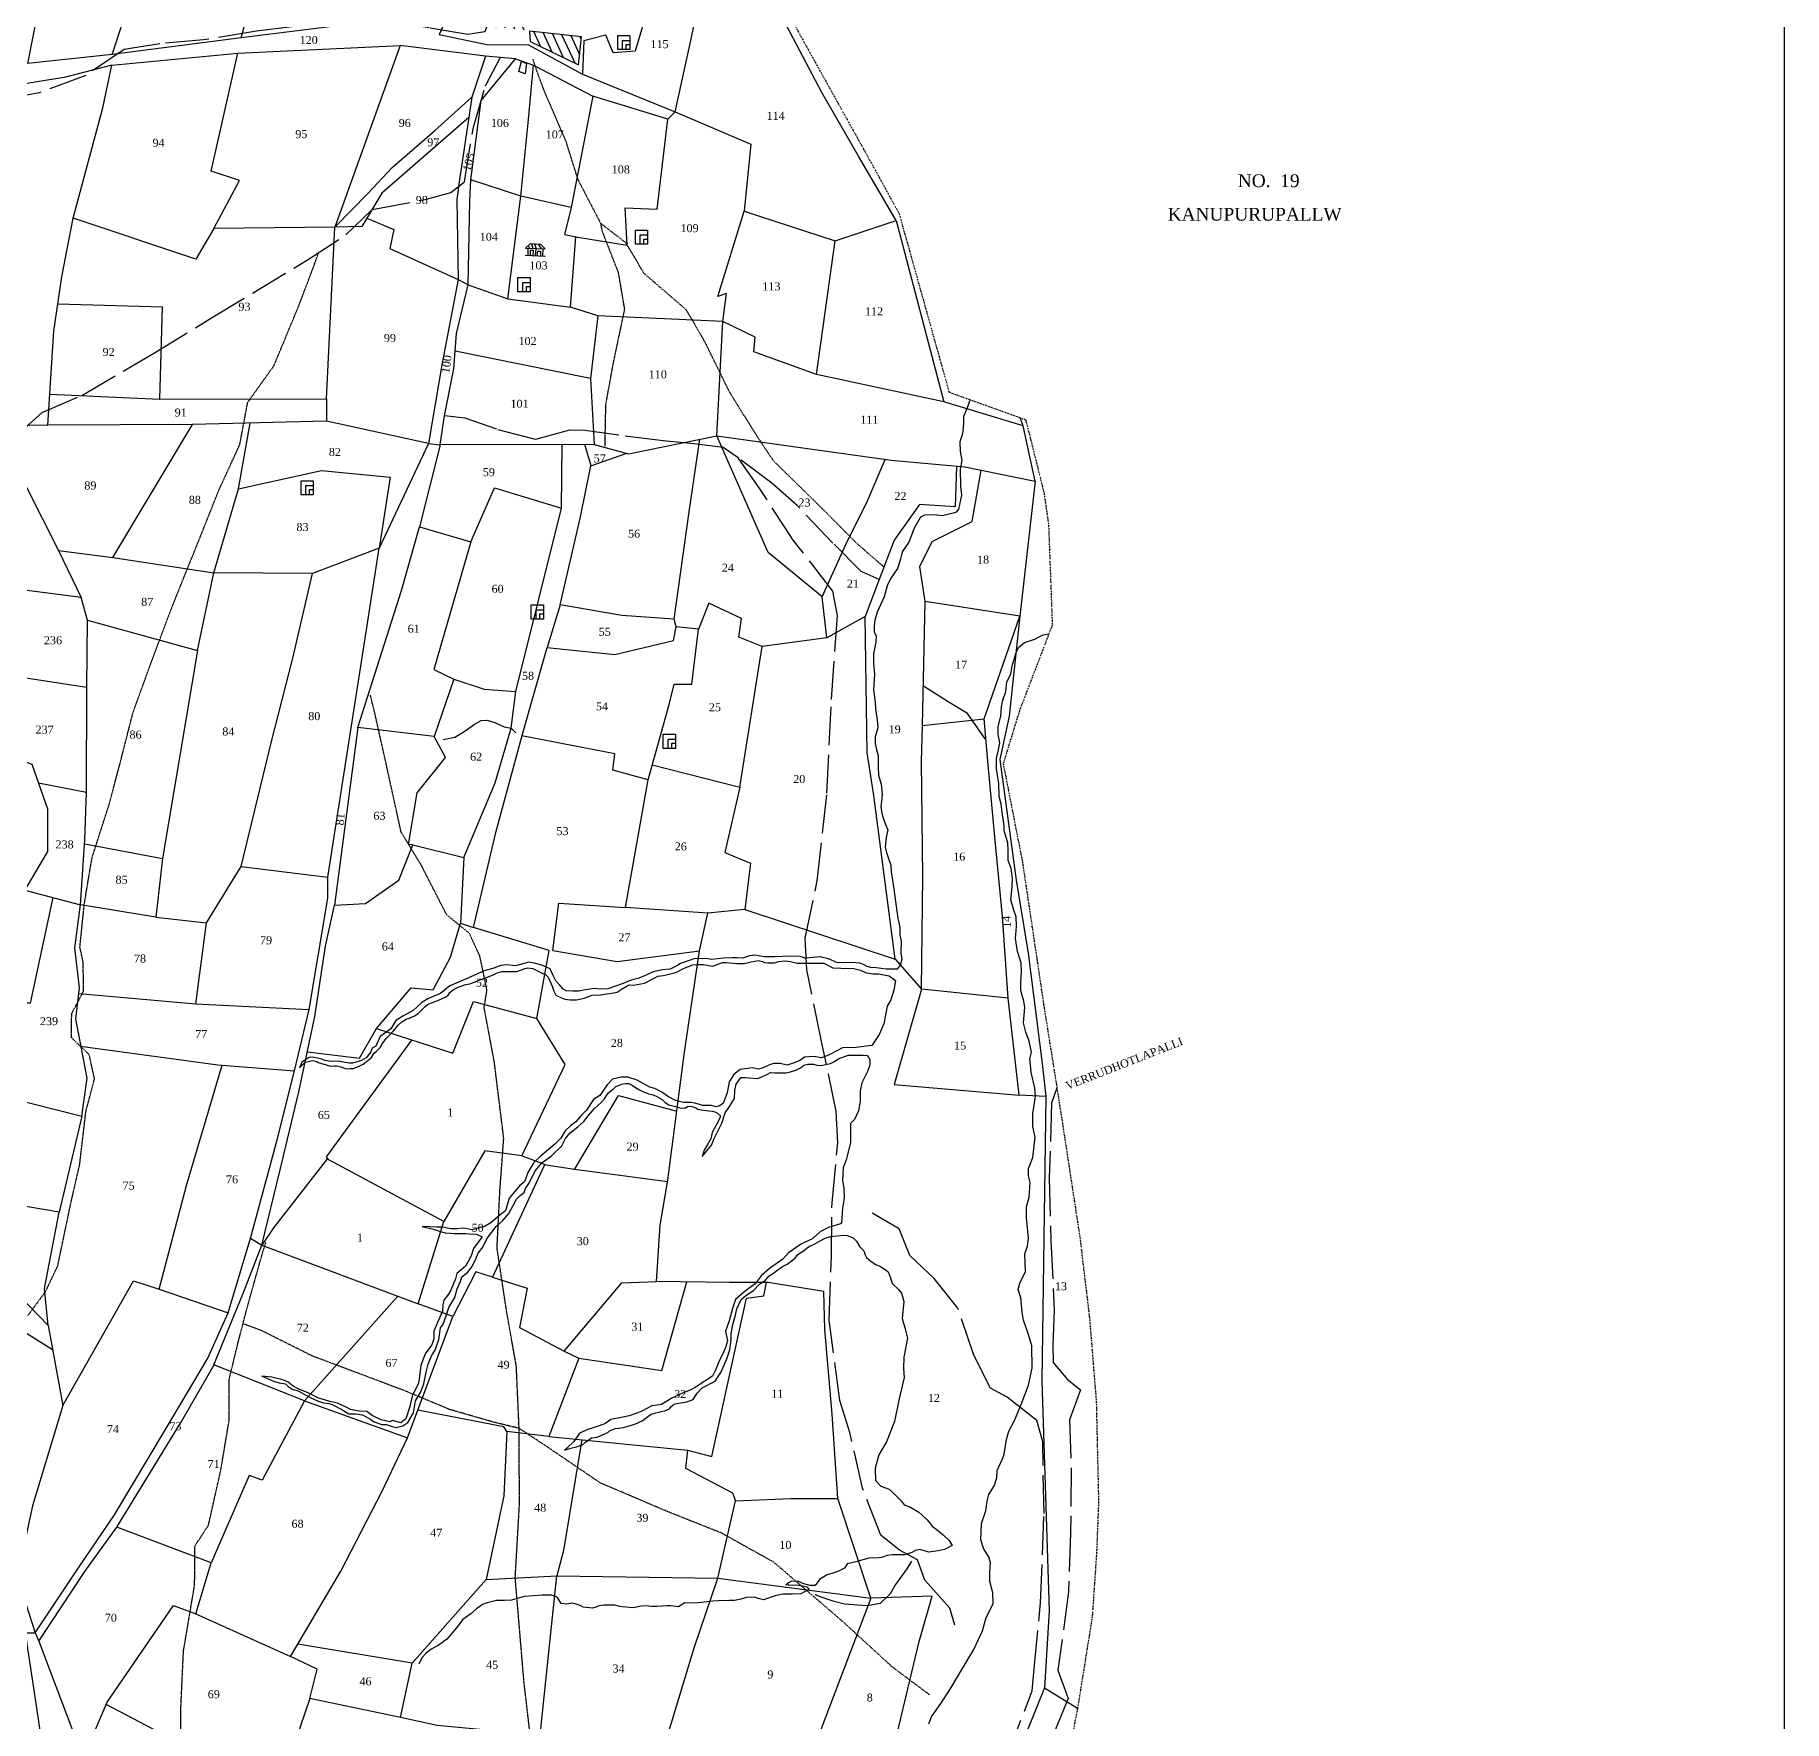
# Model space of a CAD drawing. Header units: millimetres. Extents: x 13 to 1625, y -988 to 841.
# Drawn here: x 1078 to 1625, y -87 to 440 of the extents above; entities that cross this region are included whole.
import ezdxf

# ---------------------------------------------------------------- set-up
doc = ezdxf.new("R2010")
doc.units = ezdxf.units.MM
doc.header["$MEASUREMENT"] = 0
for name, pattern in [('ACAD_ISO02W100', [15, 12, -3]), ('ACAD_ISO07W100', [3, 0, -3]), ('BORDER', [1.75, 0.5, -0.25, 0.5, -0.25, 0, -0.25])]:
    doc.linetypes.add(name, pattern=pattern)
for name, color, linetype in [('CARTTRACK', 30, 'ACAD_ISO02W100'), ('NALA', 4, 'Continuous'), ('SQUAREWELL', 5, 'Continuous'), ('SURVEY_BND', 7, 'Continuous'), ('SURVEY_NO', 7, 'Continuous'), ('TEXT', 7, 'Continuous'), ('VILLAGE_AREA', 1, 'Continuous')]:
    doc.layers.add(name, color=color, linetype=linetype)
doc.layers.add('FOOTPATH', color=150, linetype='ACAD_ISO07W100', lineweight=30)
doc.layers.add('VILL_BOUNDARY', color=6, linetype='BORDER', lineweight=30)
doc.styles.get("Standard").update_dxf_attribs({"font": 'TIMES.TTF'})

# ---------------------------------------------------------------- blocks, each defined once
blk = doc.blocks.new('2')
at = {"layer": 'VILLAGE_AREA'}
for points in [[(1231.64, 373.36), (1237.77, 373.15), (1236.47, 374.47), (1233.17, 374.74), (1231.64, 373.36)], [(1232.42, 373.34), (1232.42, 371.16)], [(1232.56, 374.2), (1232.93, 373.32)], [(1234.1, 371.07), (1234.2, 372.59), (1233.15, 372.63), (1233.15, 371.12)], [(1233.6, 374.71), (1233.97, 373.28)], [(1234.5, 374.63), (1235, 373.25)], [(1234.88, 373.25), (1234.74, 371.03)], [(1235.37, 370.99), (1235.52, 372.47), (1236.35, 372.47), (1236.36, 370.94)], [(1235.71, 374.54), (1236.6, 373.19)], [(1237.06, 373.17), (1237.02, 370.9)], [(1231.59, 371.21), (1237.9, 370.85)]]:
    blk.add_lwpolyline(points, dxfattribs=at)

msp = doc.modelspace()

# ---------------------------------------------------------------- hatches: boundary and pattern name
at = {"layer": 'VILLAGE_AREA'}
h = msp.add_hatch(dxfattribs=at)
h.set_pattern_fill('ANSI31', color=256, scale=20, angle=70, style=0)
h.paths.add_polyline_path([(1251.48, 504.76), (1247.19, 506.26), (1230.54, 513.18), (1226.31, 506.12), (1229.84, 498.1), (1225.07, 489.89), (1244.52, 489.19)])
h.paths.add_polyline_path([(1245.74, 486.66), (1224, 487.09), (1223.68, 482.81), (1228.98, 482.38), (1229.79, 478.48), (1243.55, 479.12)])
h.paths.add_polyline_path([(1256.57, 483.29), (1249.4, 483.34), (1249.24, 479.38), (1251.96, 478.65), (1253.2, 478.65), (1253.2, 478.32), (1255.98, 477.57)])
h.paths.add_polyline_path([(1250.9, 468.79), (1245.69, 473.47), (1226.34, 471.74), (1223.99, 459.2), (1222.55, 442.46), (1231.27, 441.49), (1239.02, 455.31), (1248.46, 456.19)])
h.paths.add_polyline_path([(1256.96, 468.86), (1255.01, 470.82), (1256.03, 473.23), (1255.13, 474.25), (1251.85, 472.83), (1253.42, 467.7), (1251.18, 457.41), (1252.51, 456.63), (1253.84, 444.08), (1257.1, 444.38), (1257.22, 447.21), (1254.54, 448.91), (1254.54, 454.93), (1256.2, 461.08)])
h.paths.add_polyline_path([(1251.23, 449.05), (1246.68, 453.55), (1242.14, 453.21), (1238.02, 447.14), (1237.88, 443.79), (1250.13, 443.12)])
h.paths.add_polyline_path([(1219.58, 457.99), (1213.68, 459.6), (1208.38, 444.65), (1217.81, 444.12)])
h.paths.add_polyline_path([(1249.13, 439.37), (1232.9, 441.19), (1233.09, 437.94), (1248.22, 430.62)])
h.paths.add_polyline_path([(1210.19, 501.93), (1245.31, 501.93), (1245.31, 505.77), (1210.19, 505.77)], flags=9)
h.paths.add_polyline_path([(1234.75, 497.22), (1241.55, 497.22), (1241.55, 501.03), (1234.75, 501.03)], flags=24)
h.paths.add_polyline_path([(1231.76, 460.77), (1238.56, 460.77), (1238.56, 464.58), (1231.76, 464.58)], flags=24)
h.paths.add_polyline_path([(1253.36, 473.29), (1290.52, 473.29), (1290.52, 477.12), (1253.36, 477.12)], flags=9)

# ---------------------------------------------------------------- linework, layer by layer
at = {"lineweight": 30}
msp.add_lwpolyline([(12.74, 841.04), (1624.87, 841.04), (1624.87, -987.63), (12.74, -987.63)], close=True, dxfattribs=at)
at = {"layer": 'CARTTRACK'}
for points in [[(1245.8, 474.74), (1228.27, 473.83), (1225.01, 472.45), (1222.18, 463.27), (1220.67, 445.62), (1218.97, 440.98), (1213.68, 440.12), (1201.55, 442.2), (1191.21, 443.91), (1182.87, 445.3), (1173.63, 444.44), (1147.59, 441.12), (1131.12, 438.44), (1117.39, 437.21), (1106.28, 435.45), (1094.29, 427.32), (1079.76, 421.93), (1067.58, 419.58), (1053.39, 421.01), (1047.51, 421.17), (1027.78, 417.43), (1022.51, 415.14)], [(1072.28, 314.42), (1080.7, 322.05), (1093.08, 327.37), (1115.74, 340.66), (1133.55, 351.58), (1163.29, 369.5), (1175.59, 377.55), (1183.74, 385.44), (1200.77, 388.67), (1208.33, 390.76), (1212.57, 394.08), (1215.42, 411.2), (1219.18, 424.06), (1223.74, 432.79)], [(1365.79, -56.87), (1364.2, -51.56), (1356.43, -42.81), (1354.12, -36.46), (1348.56, -33.46), (1342.68, -28.78), (1337, -14.09), (1333.02, 3.31), (1329.83, 13.33), (1326.54, 38.4), (1327.25, 58.56), (1327.45, 75.07), (1329.24, 93.84), (1328.74, 103.59), (1324.16, 125.53), (1319.62, 147.84), (1319, 157.77), (1322.85, 175.67), (1325.84, 203.05), (1327.26, 232.39), (1329.15, 258.6), (1327.74, 266.22), (1315.3, 282.14), (1304.92, 298.16), (1298.16, 307.81), (1293.41, 311.06), (1284.29, 312.24), (1274.7, 313.11), (1260.87, 314.91), (1250.26, 316.41), (1245.39, 316.48), (1234.75, 313.55), (1222.69, 316.76), (1212.85, 320.27), (1206.4, 321.01)], [(1342.18, 269.79), (1336.55, 272.35), (1327.66, 281.23), (1316.57, 292.93), (1308.66, 299.94), (1298.16, 307.81)], [(1375.25, 220.03), (1369.75, 227.98), (1363.74, 231.62), (1355.97, 236.53)], [(1397.69, 111.05), (1396.02, 106.26), (1395.3, 82.93), (1395.78, 63.33), (1396.89, 41.58), (1396.42, 30.73), (1396.49, 25.21), (1400.98, 19.84), (1405.02, 16.7), (1401.61, 7.28), (1402.15, -7.75), (1401.97, -28.1), (1401.33, -46.47), (1398.01, -70.94), (1401.25, -79.81), (1393.23, -99.19)], [(1382.13, -97.76), (1390.02, -77.43), (1390.6, -70.52), (1392.61, -49.93), (1393.69, -22.04), (1393.25, 0.37), (1391.43, 7.04), (1382.21, 14.38), (1376.91, 17.22), (1371.74, 27.48), (1366.75, 42.14), (1359.37, 51.4), (1351.79, 58.61), (1348.45, 66.99), (1339.94, 71.9)]]:
    msp.add_lwpolyline(points, dxfattribs=at)
at = {"layer": 'FOOTPATH', "ltscale": 0.0005}
for points in [[(1343.57, 273.8), (1335.12, 281.16), (1325.57, 290.81), (1309.14, 306.92), (1302.98, 316.21), (1295.25, 328.76), (1287.74, 344.06), (1281.94, 354.07), (1268.78, 365.41), (1262.98, 375.07), (1255.22, 381.05), (1248.09, 394.78), (1244.35, 406.72), (1237.48, 422.65), (1235.1, 429.09), (1234.04, 432.36)], [(1256.52, 311.49), (1256.78, 324.52), (1259.13, 337.44), (1262.68, 354.29), (1260.74, 365.64), (1255.69, 378.62), (1255.22, 381.05)], [(1076.16, 39.79), (1081.73, 47.38), (1085.52, 55.34), (1089.71, 75.31), (1092.39, 87.05), (1094.34, 103.64), (1097.02, 113.82), (1095.35, 121.4), (1089.87, 126.63), (1089.89, 134.2), (1093.57, 141.14), (1093.51, 150.11), (1092.45, 154.92), (1093.85, 168.56), (1096.24, 182.86), (1101.54, 199.37), (1104.94, 212.12), (1109.02, 228.15), (1114.54, 243.39), (1120.95, 260.48), (1125.31, 271.38), (1129.21, 281.01), (1135.79, 297.53), (1142.42, 312.03), (1144.88, 325.15), (1153.08, 336.62), (1160.83, 355.31), (1165.69, 368.15), (1167.02, 371.94)], [(1233.84, -97.21), (1231.22, -74.72), (1228.47, -42.12), (1229.79, -19.12), (1229.68, 4.62), (1228.81, 24.09), (1225.85, 40.69), (1222.79, 60.96), (1223.67, 78.75), (1224.88, 95.23), (1221.93, 119.14), (1218.76, 136.01), (1219.63, 141.58), (1217.44, 152.06), (1214.16, 159.26), (1207.06, 165.05), (1199.25, 180.28), (1192.8, 190.98), (1188.1, 212.44), (1184.49, 228.53), (1183.18, 233.77)], [(1125.76, -152.67), (1125.19, -129.23), (1124.08, -102.67), (1123.95, -84), (1124.82, -64.96), (1128.3, -44.35), (1128.42, -32.11), (1132.64, -25.61), (1136.48, -8.42), (1139.08, 7.04), (1139.08, 19.86), (1141.93, 31.61), (1144.9, 42.99), (1149.62, 59.78), (1150.61, 62.75)], [(1357.87, -78.62), (1346.23, -69.92), (1330.92, -55.86), (1309.24, -37.21), (1292.97, -28.12), (1276, -21.37), (1255.1, -12.48), (1238.68, -1.32), (1229.68, 4.62), (1221.71, 6.54), (1207.92, 10.53), (1194.4, 16.18), (1164.95, 27.28), (1149.23, 35.14), (1143.42, 37.3)]]:
    msp.add_lwpolyline(points, dxfattribs=at)
at = {"layer": 'NALA'}
for points in [[(1370.55, 326.03), (1369.63, 323.45), (1368.5, 320.79), (1368.5, 318.54), (1368.22, 315.31), (1367.4, 312.86), (1367.49, 309.78), (1368.02, 307.03), (1367.49, 304.31), (1367.6, 299.01), (1367.91, 296.17), (1366.98, 291.86), (1366.25, 290.85), (1365.32, 290.51), (1361.97, 289.72), (1359.36, 290), (1356.32, 289.89), (1355.06, 289.27), (1353.06, 285.88), (1351.43, 281.47), (1349.32, 278.53), (1348.84, 276.17), (1347.91, 273.28), (1345.8, 270.2), (1344.65, 267.81), (1343.72, 264.44), (1341.58, 259.61), (1340.79, 257.14), (1340.65, 255.23), (1340.65, 253.41), (1341.19, 252.28), (1341.1, 250.26), (1340.43, 246.56), (1340.37, 243.61), (1340.68, 240.13), (1340.4, 235.41), (1340.82, 232.32), (1340.88, 231.15), (1341.1, 228.48), (1341.58, 226.06), (1341.78, 223.46), (1340.93, 220.67), (1340.93, 218.6), (1341.38, 216.6), (1341.89, 214.89), (1341.89, 212.23), (1341.89, 211.16), (1341.92, 208.69), (1342.79, 205.88), (1343.1, 202.76), (1342.9, 200.52), (1342.73, 198.95), (1342.96, 196.76), (1343.55, 195.07), (1344.17, 193.33), (1344.87, 191.59), (1344.39, 189.2), (1344.02, 186.18), (1344.5, 184.52), (1345.21, 182.3), (1345.77, 180.56), (1345.91, 178.4), (1346.22, 176.63), (1346.78, 173.04), (1348.02, 163.92), (1348.67, 161.22), (1348.67, 158.78), (1349.09, 156.84), (1348.98, 153.14), (1349.21, 151.16), (1348.7, 149.35), (1347.81, 148.12), (1344.4, 148.07), (1341.22, 148.46), (1339.55, 148.56), (1338.41, 148.88), (1337.28, 149.58), (1336.16, 149.97), (1333.54, 150.14), (1329.39, 150.07), (1328.64, 150.3), (1326.88, 151.07), (1325.96, 151.37), (1325.03, 151.67), (1323.83, 151.97), (1322.68, 151.85), (1319, 151.52), (1317.47, 152), (1314.34, 152.15), (1309.6, 151.9), (1306.27, 151.92), (1303.37, 152.42), (1301.69, 152.22), (1299.59, 151.52), (1297.81, 151.65), (1296.24, 151.65), (1293.58, 151.57), (1289.85, 151.14), (1288.64, 151.34), (1284.61, 151.39), (1282.79, 150.79), (1280.11, 149.89), (1278.91, 149.11), (1276.86, 148.11), (1274.5, 147.86), (1271.56, 147.21), (1269.58, 146.28), (1268.61, 145.88), (1266.78, 145.18), (1265.55, 144.81), (1264.08, 144.41), (1262.17, 143.56), (1257.35, 141.9), (1255.02, 141.87), (1253.22, 142.02), (1250.32, 141.6), (1248.32, 141.17), (1246.51, 141.25), (1244.41, 141.27), (1243.41, 141.85), (1242.31, 143.17), (1241.18, 144.39), (1240.23, 146.29), (1239.43, 148.24), (1236.8, 149.37), (1234.38, 149.97), (1232.73, 150.27), (1231.18, 149.89), (1228.5, 149.14), (1225.89, 149.44), (1223.94, 149.24), (1221.79, 148.42), (1218.74, 147.57), (1214.63, 145.74), (1211.3, 144.21), (1208.05, 142.89), (1205.14, 140.5), (1203.73, 139.97), (1201.18, 138.82), (1199.28, 137.65), (1196.56, 135.15), (1193.31, 133.4), (1191.18, 132), (1189.58, 129.4), (1186.3, 127.02), (1184.87, 124.04), (1183.72, 123.44), (1183.32, 122.22), (1181.94, 120.37), (1180.41, 119.57), (1177.62, 118.68), (1176.67, 118.68), (1173.64, 119.28), (1172.54, 119.33), (1170.99, 119.26), (1169.06, 119.51), (1167.89, 120.01), (1166.69, 120.31), (1165.11, 120.63), (1164.06, 120.46), (1161.8, 119.01), (1161.08, 117.23), (1161.73, 117.88), (1162.86, 119.03), (1165.22, 119.58), (1166.44, 119.21), (1166.87, 118.96), (1169.42, 118.21), (1170.8, 117.81), (1171.98, 117.86), (1172.78, 117.86), (1174.03, 117.58), (1174.85, 117.26), (1175.76, 116.98), (1176.83, 117.01), (1177.86, 117.08), (1179.46, 117.71), (1180.91, 118.36), (1182.47, 119.67), (1183.55, 120.52), (1184.25, 121.77), (1185.12, 122.5), (1186.23, 123.57), (1186.8, 124.52), (1187.48, 125.55), (1188.28, 126.52), (1190.54, 128.94), (1191.94, 130.56), (1192.99, 131.59), (1194.39, 132.46), (1195.42, 132.74), (1196.95, 133.46), (1198.1, 134.24), (1200.21, 136.27), (1201.01, 137.07), (1202.59, 137.62), (1205.06, 138.65), (1207.39, 139.75), (1208.07, 140.77), (1209.22, 141.7), (1210.6, 142.45), (1213, 143.25), (1214.28, 143.55), (1221.37, 146.24), (1222.84, 146.99), (1224.32, 147.36), (1225.4, 147.36), (1226.77, 147.36), (1228.95, 147.36), (1231.53, 148.29), (1232.43, 148.54), (1234.01, 148.31), (1236.83, 146.8), (1238, 146.33), (1238.75, 145.6), (1240.03, 142.73), (1240.51, 141.2), (1241.18, 139.93), (1242.91, 139.13), (1243.93, 138.73), (1245.61, 138.48), (1247.66, 138.48), (1250.02, 139.03), (1252.53, 139.98), (1255.21, 140.08), (1257.13, 140.35), (1258.66, 140.55), (1260.29, 140.93), (1261.91, 141.98), (1263.14, 142.65), (1264.09, 143.15), (1265.42, 143.1), (1268.89, 143.71), (1271.84, 145.26), (1273.02, 145.94), (1274.69, 146.11), (1276.09, 146.39), (1278.62, 147.09), (1281.21, 148.35), (1282.58, 148.92), (1283.93, 149.44), (1285.22, 149.56), (1287.28, 149.53), (1290.15, 149.04), (1291.51, 149.59), (1293.19, 150.13), (1294.34, 150.15), (1295.45, 150.1), (1297.74, 149.83), (1300.08, 149.85), (1302.2, 150.42), (1304.48, 150.77), (1305.71, 150.47), (1306.3, 150.17), (1307.25, 150.1), (1308.63, 150.1), (1309.49, 150.03), (1310.67, 150.53), (1312.75, 150.64), (1314.47, 150.5), (1316.54, 149.93), (1320.01, 149.93), (1322.8, 149.93), (1324.84, 149.93), (1327.67, 148.53), (1330.21, 148.35), (1334.27, 148.28), (1336.34, 147.75), (1338.06, 146.99), (1340.31, 146.67), (1342, 146.6), (1345.29, 146.03), (1347.25, 144.53), (1346.79, 141.54), (1345.82, 138.47), (1344.64, 136.5), (1343.6, 131.01), (1342.14, 127.66), (1339.88, 124.19), (1335.02, 123.58), (1330.73, 123.5), (1329.16, 122.67), (1326.3, 121.24), (1324.19, 120.35), (1321.79, 120.85), (1318.89, 120.6), (1317.35, 119.6), (1315.6, 118.81), (1313.45, 118.1), (1311.27, 118.6), (1309.3, 118.6), (1307.94, 118.21), (1305.94, 117.21), (1304.44, 116.88), (1302.49, 117.24), (1298.7, 116.73), (1296.8, 115.16), (1295.3, 112.84), (1294.73, 109.44), (1293.44, 106.09), (1292.12, 105.26), (1291.29, 105.12), (1289.79, 105.48), (1287.11, 105.48), (1284.58, 106.19), (1283.43, 106.44), (1281, 106.44), (1278.53, 107.09), (1276.31, 108.16), (1274.31, 109.66), (1272.09, 110.77), (1270.55, 111.2), (1269.34, 111.84), (1266.58, 113.38), (1263.68, 114.38), (1261.61, 114.34), (1258.82, 113.7), (1257.17, 111.95), (1255.81, 109.98), (1254.85, 108.62), (1252.95, 107.37), (1250.76, 104.05), (1249.11, 102.33), (1247.4, 100.37), (1245.75, 99.15), (1244.07, 97.58), (1242.67, 95.26), (1240.85, 93.4), (1236.29, 89.52), (1234.25, 87.7), (1232.36, 84.59), (1231.32, 81.59), (1229.89, 80.51), (1226.58, 76.55), (1225.44, 72.62), (1224.58, 71.91), (1223.11, 70.76), (1220.82, 68.87), (1219.07, 67.8), (1214.88, 66.6), (1213.06, 67.1), (1211.95, 67.21), (1210.41, 66.99), (1208.41, 66.99), (1207.19, 67.17), (1205.97, 67.49), (1203.93, 67.49), (1199.35, 67.71), (1202.79, 66.85), (1204.76, 66.21), (1206.62, 65.67), (1208.26, 65.56), (1209.44, 65.49), (1211.56, 65.49), (1213.09, 65.49), (1214.13, 65.42), (1216.39, 65.24), (1218.1, 64.46), (1217.21, 63.24), (1215.46, 60.81), (1214.67, 58.56), (1213.81, 56.79), (1212.91, 55.25), (1210.23, 52.96), (1209.76, 51.32), (1208.3, 47.82), (1207.62, 46.57), (1206.11, 44.71), (1205.86, 43.21), (1205.71, 41.18), (1204.21, 37.68), (1203, 34.96), (1203, 32.57), (1202.42, 30.75), (1201.78, 29.85), (1200.38, 27.93), (1199.02, 24.29), (1198.52, 20.86), (1198.27, 18.71), (1196.25, 14.72), (1195.57, 11.47), (1194.28, 7.54), (1192.71, 6.32), (1190.13, 7.04), (1189.31, 6.68), (1186.59, 7.32), (1183.8, 8.65), (1182.12, 9.93), (1179.72, 9.97), (1177.04, 10.54), (1175.67, 11.23), (1172.95, 12.48), (1170.59, 13.05), (1166.76, 14.12), (1164.01, 15.66), (1160.64, 16.98), (1159.1, 17.84), (1157.53, 19.05), (1155.85, 19.77), (1152.45, 20.59), (1149.3, 20.91), (1151.09, 20.23), (1152.95, 19.41), (1154.7, 18.8), (1156.67, 18.52), (1157.53, 17.73), (1158.78, 16.91), (1160.68, 16.33), (1162.36, 15.4), (1164.62, 14.12), (1166.73, 13.26), (1168.52, 12.55), (1170.27, 12.4), (1171.27, 12.08), (1174.31, 10.51), (1175.39, 9.79), (1176.49, 9.19), (1178.71, 9.19), (1180.74, 8.83), (1181.89, 8.26), (1183.35, 7.43), (1184.18, 6.75), (1186.64, 5.86), (1188.18, 5.83), (1189.15, 5.47), (1189.97, 5.18), (1191.22, 4.93), (1193.3, 5.36), (1194.91, 6.47), (1196.73, 9.47), (1197.34, 13.2), (1198.88, 15.85), (1199.96, 18.56), (1200.64, 22.21), (1201.24, 24.68), (1202.32, 27.26), (1203.5, 29.05), (1204.57, 32.37), (1205.07, 36), (1206, 37.14), (1206.9, 39.79), (1207.69, 42.37), (1208.3, 43.45), (1209.58, 45.46), (1210.3, 48.17), (1211.34, 50.46), (1211.81, 51.94), (1213.56, 53.3), (1215.06, 55.19), (1216.13, 57.59), (1216.89, 59.34), (1218.32, 61.2), (1219, 62.56), (1219.78, 64.13), (1222.48, 67.7), (1224.59, 69.59), (1226.48, 71.74), (1227.77, 74.24), (1228.88, 76.24), (1230.02, 77.42), (1231.21, 78.28), (1231.71, 79.56), (1232.93, 81.48), (1234.72, 85.09), (1236.9, 87.63), (1239.76, 89.81), (1242.99, 92.87), (1244.13, 95.19), (1245.6, 96.94), (1248.03, 98.87), (1249.93, 100.51), (1251.25, 102.3), (1253.28, 104.6), (1254.28, 105.53), (1255.46, 106.53), (1256.32, 107.57), (1257, 108.57), (1257.61, 109.43), (1258.43, 110.14), (1259.15, 110.71), (1259.86, 111.46), (1261.01, 111.89), (1261.69, 112.14), (1262.79, 112.36), (1263.94, 112.32), (1264.98, 111.86), (1266.01, 111.14), (1267.3, 110.43), (1268.38, 109.89), (1270.06, 109.18), (1271.6, 108.82), (1272.71, 108.28), (1274.39, 107.39), (1275.35, 106.46), (1276.43, 105.71), (1278.58, 105.2), (1279.91, 104.77), (1281.41, 104.66), (1282.48, 105.23), (1283.7, 105.2), (1284.92, 104.77), (1285.56, 104.37), (1287.24, 104.02), (1288.06, 103.94), (1289, 103.8), (1290.07, 103.77), (1290.82, 103.52), (1291.61, 103.05), (1292.61, 102.23), (1292.32, 101.34), (1291.21, 99.3), (1289.96, 97.08), (1289.6, 95.08), (1288.71, 93.58), (1287.46, 91.58), (1286.88, 89.54), (1289.75, 93.12), (1290.57, 95.15), (1291.61, 97.3), (1293, 99.94), (1294.04, 103.25), (1295.37, 105.18), (1296.98, 107.72), (1297.05, 110.15), (1297.44, 112.12), (1298.97, 114.24), (1300.26, 114.24), (1301.51, 114.13), (1304.16, 113.95), (1305.3, 114.34), (1307.05, 115.17), (1308.27, 115.81), (1309.67, 115.74), (1311.78, 115.74), (1312.96, 115.74), (1314.5, 116.02), (1316.14, 116.49), (1317.61, 117.31), (1318.68, 118.06), (1319.9, 118.45), (1320.72, 118.45), (1321.65, 118.42), (1322.72, 118.06), (1323.98, 118.03), (1327, 118.63), (1328.22, 119.24), (1329.54, 120.17), (1332.58, 121.21), (1333.55, 121.21), (1334.66, 121.21), (1336.02, 121.21), (1337.2, 121.21), (1338.38, 121.14), (1338.84, 120.64), (1339.27, 119.81), (1339.27, 118.17), (1338.56, 116.13), (1336.73, 112.55), (1336.28, 110.07), (1336.28, 106.69), (1335.68, 103.8), (1334.43, 101.13), (1333.19, 99.82), (1333.19, 98.07), (1333.19, 93.78), (1331.85, 88.47), (1330.96, 85.99), (1330.7, 82.11), (1331.18, 79.57), (1331.27, 76.51), (1330.67, 73.46), (1330.41, 68.73), (1330.06, 68.51), (1326.36, 67.4), (1323.82, 66.12), (1321.46, 63.9), (1317.57, 62.07), (1313.84, 59.46), (1312.12, 57.52), (1307.94, 54.57), (1305.26, 52.28), (1303.39, 49.74), (1300.39, 47.58), (1297.3, 44.92), (1296.34, 42.09), (1295.29, 38.21), (1294.18, 34.93), (1294.75, 32.01), (1294.18, 29.84), (1293.19, 27.65), (1292.33, 25.87), (1291.05, 22.75), (1290.13, 20.94), (1287.67, 19.36), (1285.89, 18.21), (1284.68, 17.35), (1283.12, 16.59), (1280.76, 15.57), (1277.42, 14.08), (1274.12, 12.09), (1271.1, 11.62), (1268.01, 9.96), (1266.51, 9.33), (1264.06, 8.5), (1261.13, 7.86), (1258.33, 7.38), (1256.44, 6.06), (1253.73, 5.11), (1251.12, 4.22), (1248.57, 3.07), (1246.82, 0.5), (1244.75, -1.32), (1243.83, -2.24), (1245.86, -1.6), (1247.65, -1.13), (1249.46, -0.52), (1250.42, 0.31), (1251.18, 0.78), (1252.33, 1.64), (1254.11, 1.86), (1257.38, 3.37), (1257.89, 3.85), (1258.75, 4.17), (1259.7, 4.55), (1260.91, 4.71), (1262.34, 4.9), (1265.85, 5.92), (1268.3, 7.09), (1269.48, 8.05), (1270.95, 9.05), (1272.35, 9.43), (1274.07, 9.85), (1275.18, 10.13), (1276.62, 10.7), (1277.06, 11.34), (1277.79, 11.95), (1278.4, 12.26), (1280.06, 12.55), (1282.06, 12.9), (1284.07, 13.63), (1285.34, 15.6), (1286.84, 17.23), (1290.89, 19.41), (1292.71, 22.02), (1294.62, 26.38), (1295.54, 29.1), (1295.89, 32.25), (1295.93, 34.19), (1296.4, 37.08), (1297.27, 40.03), (1297.68, 41.97), (1299.08, 44.86), (1300.55, 46.17), (1302.87, 47.73), (1304.8, 49.69), (1306.64, 50.93), (1307.7, 52.14), (1309.13, 53.06), (1310.18, 53.95), (1311.93, 55.16), (1313.4, 55.95), (1315.88, 57.83), (1316.61, 58.78), (1318.68, 60.18), (1320.1, 61.35), (1322.04, 62.31), (1323.54, 63.1), (1325.29, 64.09), (1326.98, 64.56), (1328.95, 64.76), (1331.12, 64.95), (1332.2, 64.82), (1334.08, 64.15), (1335.07, 63.13), (1336.12, 61.38), (1337.4, 60.12), (1337.81, 58.78), (1338.25, 58.02), (1339.69, 56.75), (1341.15, 55.82), (1342.62, 55.19), (1344.02, 54.3), (1344.97, 53.47), (1345.74, 51.66), (1346.28, 49.91), (1348.17, 47.97), (1349.16, 46.86), (1349.92, 44.22), (1349.38, 38.94), (1350.34, 35.76), (1351.04, 32.84), (1349.83, 26.86), (1349.8, 23.33), (1349.99, 20.53), (1348.27, 13.38), (1346.93, 6.77), (1344.44, 0.41), (1342.05, -3.69), (1340.87, -7.85), (1341, -11.67), (1342.72, -13.47), (1345.27, -14.42), (1346.96, -15.98), (1349.09, -18.08), (1350.01, -19.23), (1351.77, -19.86), (1354.51, -21.57), (1355.5, -22.37), (1357.12, -23.99), (1358.78, -26.02), (1359.92, -26.79), (1362.12, -28.63), (1364.06, -30.45), (1365.02, -32.02), (1362.63, -33.26), (1360.62, -33.64), (1357.72, -34.03), (1354.92, -33.26), (1353.49, -33.52), (1352.4, -34.15), (1350.21, -34.95), (1347.51, -34.95), (1346.27, -34.86), (1344.68, -35.08), (1342.93, -35.75), (1342.07, -35.87), (1338.95, -35.91), (1337.04, -36.45), (1334.87, -37.05), (1332.19, -37.72), (1331.3, -39.06), (1329.42, -39.98), (1328.3, -40.4), (1325.72, -41.29), (1323.53, -42.66), (1322.15, -44.45), (1322.15, -44.45), (1320.58, -44.51), (1318.65, -43.99), (1316.92, -43.22), (1316.92, -43.22), (1314.81, -43.09), (1314.81, -43.09), (1313.82, -43.69), (1313.82, -43.69), (1312.96, -44.34), (1313.39, -44.01), (1314.03, -44.42), (1315.89, -44.25), (1317.8, -44.46), (1319.52, -44.86), (1320.35, -45.68), (1320.35, -45.68), (1318.87, -46.42), (1317.69, -47.09), (1315.08, -47.19), (1312.09, -47.19), (1309.7, -47.69), (1305.99, -49), (1304.4, -48.55), (1303.19, -48.17), (1300.7, -48.27), (1298.98, -48.71), (1297.01, -49.13), (1295.26, -49.22), (1291.85, -49.25), (1290.16, -49.41), (1287.52, -49.7), (1284.68, -49.99), (1281.5, -49.89), (1279.43, -51.1), (1277.05, -50.88), (1275.84, -50.85), (1274.34, -50.97), (1272.72, -51.04), (1271.09, -51.04), (1269.34, -50.88), (1267.81, -50.91), (1265.33, -51.51), (1261.95, -51.2), (1261.19, -51.01), (1259.56, -50.59), (1258.16, -50.59), (1256.28, -50.66), (1254.63, -50.85), (1253.67, -51.23), (1252.59, -51.61), (1249.69, -51.26), (1248.77, -50.69), (1247.46, -50.27), (1246.19, -50.02), (1244.6, -50.34), (1242.85, -50.15), (1241.64, -48.21), (1239.85, -47.54), (1236.86, -47.54), (1231.29, -47.92), (1227.27, -49.07), (1225.08, -49.13), (1222.66, -49.22), (1219.7, -49.86), (1218.2, -50.43), (1216.38, -51.74), (1214.57, -53.36), (1212.08, -55.14), (1210.1, -57.76), (1207.05, -61.29), (1204.4, -63.25), (1202.17, -64.33), (1200.58, -65.7), (1199.3, -67.07), (1198.39, -69.05)], [(1357.64, -87.68), (1358.5, -85.5), (1361.63, -81.06), (1364.08, -77.4), (1367.62, -71.48), (1371.77, -64.51), (1374.41, -58.67), (1375.56, -54.48), (1377.79, -50.19), (1377.66, -46.82), (1376.72, -43.2), (1376.72, -40.33), (1376.93, -37.42), (1376.43, -35.57), (1374.87, -33.1), (1373.92, -30.23), (1374.17, -25.08), (1375.49, -21.11), (1375.9, -18.15), (1376.39, -16.1), (1378.16, -13.26), (1378.9, -10.71), (1378.99, -8.58), (1380.67, -4.86), (1381.25, -3.42), (1381.58, -1.49), (1381.91, 1.18), (1382.69, 3.77), (1384.42, 7.12), (1386.56, 12.06), (1388.78, 18.15), (1390.02, 23.46), (1389.85, 30.39), (1388.78, 33.97), (1387.3, 38.45), (1386.89, 40.91), (1386.4, 45.42), (1385.58, 48.05), (1386.19, 50.26), (1387.92, 53.47), (1387.68, 59.17), (1388.46, 61.51), (1388.79, 64.01), (1388.21, 70.47), (1388.21, 73.78), (1389.07, 76.82), (1389.31, 81.46), (1388.78, 83.54), (1388.82, 85.8), (1390.14, 89.21), (1390.92, 95.56), (1390.14, 98.89), (1390.14, 103), (1391.01, 108.28), (1390.76, 111.03), (1389.61, 115.84), (1389.4, 118.23), (1389.2, 120.06), (1389.77, 122.2), (1389.03, 125.61), (1388, 128.44), (1387.22, 131.32), (1387.71, 136.07), (1387.34, 138.08), (1386.48, 141.45), (1386.4, 144.12), (1386.6, 147.11), (1386.55, 150.02), (1385.42, 153.57), (1384.75, 157.66), (1385.04, 161.44), (1385.01, 164.48), (1384.29, 166.54), (1383.28, 169.78), (1383.68, 173.76), (1383.83, 176.44), (1383.39, 179.5), (1382.47, 182.07), (1382.44, 185.13), (1382.33, 187.58), (1381.25, 191.33), (1381.25, 192.92), (1380.7, 196.33), (1380.31, 199.67), (1379.66, 202.04), (1379.56, 206.24), (1378.81, 210.62), (1378.81, 214.06), (1379.43, 216.64), (1379.82, 218.69), (1379.33, 221.48), (1379.33, 223.88), (1380.21, 227.17), (1380.34, 230.02), (1380.76, 232.1), (1381.77, 234.79), (1382.09, 237.75), (1383.3, 240.31), (1383.75, 242.88), (1385.02, 247.04), (1385.73, 248.6), (1387.58, 250.12), (1390.83, 251.2), (1392.13, 251.91), (1393.39, 252.5), (1395.17, 252.81)], [(1205.95, 219.89), (1209.62, 220.53), (1212.22, 222.09), (1213.88, 223.26), (1215.79, 224.63), (1217.84, 225.8), (1219.6, 225.85), (1220.73, 225.56), (1222.05, 225.12), (1223.62, 224.44), (1225.04, 223.75), (1227.22, 223.37), (1228.7, 221.97)], [(1352.27, -36.83), (1350.86, -39.3), (1348.65, -42.31), (1347.32, -44.16), (1345.64, -47.13), (1342.45, -50.1), (1338.53, -50.88), (1335.47, -50.66), (1331.37, -50.36), (1328.1, -49.46), (1324.35, -48.25), (1322.13, -47.36)]]:
    msp.add_lwpolyline(points, dxfattribs=at)
at = {"layer": 'SQUAREWELL'}
for points in [[(1260.51, 439.82), (1264.31, 439.82), (1264.31, 435.38), (1260.51, 435.38)], [(1262.01, 438.29), (1264.31, 438.29), (1264.31, 435.38), (1262.01, 435.38)], [(1263.16, 437.03), (1264.31, 437.03), (1264.31, 435.38), (1263.16, 435.38)], [(1266, 379.01), (1269.79, 379.01), (1269.79, 374.57), (1266, 374.57)], [(1267.5, 377.48), (1269.79, 377.48), (1269.79, 374.57), (1267.5, 374.57)], [(1268.65, 376.21), (1269.79, 376.21), (1269.79, 374.57), (1268.65, 374.57)], [(1229.32, 364.19), (1233.12, 364.19), (1233.12, 359.75), (1229.32, 359.75)], [(1230.82, 362.66), (1233.12, 362.66), (1233.12, 359.75), (1230.82, 359.75)], [(1231.97, 361.4), (1233.12, 361.4), (1233.12, 359.75), (1231.97, 359.75)], [(1161.57, 300.7), (1165.37, 300.7), (1165.37, 296.26), (1161.57, 296.26)], [(1163.07, 299.17), (1165.37, 299.17), (1165.37, 296.26), (1163.07, 296.26)], [(1164.22, 297.91), (1165.37, 297.91), (1165.37, 296.26), (1164.22, 296.26)], [(1233.49, 261.91), (1237.29, 261.91), (1237.29, 257.47), (1233.49, 257.47)], [(1234.99, 260.38), (1237.29, 260.38), (1237.29, 257.47), (1234.99, 257.47)], [(1236.14, 259.12), (1237.29, 259.12), (1237.29, 257.47), (1236.14, 257.47)], [(1274.73, 221.5), (1278.52, 221.5), (1278.52, 217.06), (1274.73, 217.06)], [(1276.23, 219.97), (1278.52, 219.97), (1278.52, 217.06), (1276.23, 217.06)], [(1277.38, 218.71), (1278.52, 218.71), (1278.52, 217.06), (1277.38, 217.06)]]:
    msp.add_lwpolyline(points, close=True, dxfattribs=at)
at = {"layer": 'SURVEY_BND'}
for points in [[(1102.53, 433.88), (1076.18, 431.1), (1080.07, 450.58), (1083.9, 471.6), (1087.87, 495.01)], [(1142.8, 439.07), (1102.53, 433.88), (1109.74, 455.69), (1116.84, 479.02), (1120.5, 490.14)], [(1182.2, 444.02), (1142.8, 439.07), (1151.96, 473.03), (1155.88, 486.55)], [(1221.41, 476.46), (1204.75, 440.12), (1220.11, 436.89), (1232.39, 436.97), (1249.5, 427.74)], [(1256.33, 455.26), (1255.77, 449.32), (1258.09, 448.13), (1258.39, 444.08), (1268.22, 442.65), (1265.96, 434.91), (1259.04, 434.44), (1256.78, 439.86), (1249.93, 438.13), (1249.5, 427.74), (1278.45, 415.97), (1283.49, 439.13), (1286.26, 452.37)], [(1278.45, 415.97), (1302.04, 405.85), (1299.94, 384.92), (1328.45, 375.64), (1347.51, 381.96), (1335.68, 402.13), (1324.21, 422.04), (1312.38, 444.53), (1308.31, 450.77)], [(1134.29, 379.51), (1128.66, 369.96), (1090.34, 382.75), (1099.58, 417.2), (1102.44, 430.52), (1141.8, 434.28)], [(1172.11, 379.94), (1134.29, 379.51), (1142.35, 394.5), (1133.5, 397.42), (1141.8, 434.28), (1192.51, 436.66)], [(1219.19, 433.34), (1192.51, 436.66), (1172.11, 379.94), (1182.45, 390.45), (1190.05, 398.61), (1203.23, 410), (1214.96, 420.51)], [(1228.5, 432.51), (1219.19, 433.34), (1214.96, 420.51), (1210.97, 394.09), (1210.26, 388.54), (1210.69, 363.56), (1213.77, 361.9), (1214.33, 388.03), (1214.6, 394.68)], [(1230.19, 389.59), (1214.6, 394.68), (1217.85, 419.51), (1228.5, 432.51), (1234.22, 430.51)], [(1102.44, 430.52), (1087.52, 426.68), (1048.44, 420.47), (1032.61, 415.09), (1041.11, 396.18), (1049.55, 373.23), (1054.72, 348.51), (1058.77, 328.56), (1058.5, 320.89), (1063.16, 319.44), (1065.77, 318.28), (1082.47, 318.06), (1084.31, 347.42), (1086.82, 364.38), (1090.34, 382.75)], [(1245.93, 386.06), (1230.19, 389.59), (1232.66, 413.55), (1234.22, 430.51), (1252.75, 420.81)], [(1276.16, 413.7), (1252.75, 420.81), (1245.93, 386.06), (1243.86, 377.59), (1247.39, 376.89)], [(1293.28, 350.41), (1254.28, 352.22), (1245.69, 354.97), (1247.39, 376.89), (1263.46, 374.26), (1262.84, 386.01), (1272.77, 385.55), (1276.16, 413.7), (1278.45, 415.97)], [(1214.01, 414.22), (1186.75, 390.51), (1180.53, 380.14), (1172.11, 379.94)], [(1213.77, 361.9), (1226.14, 357.53), (1230.19, 389.59)], [(1182.07, 382.72), (1190.58, 379.22), (1189.32, 373.23), (1210.69, 363.56), (1205.5, 336.95), (1201.33, 312.35), (1169.48, 319.29)], [(1322.56, 333.91), (1302.96, 340.99), (1303.45, 345.54), (1293.28, 350.41), (1294.5, 359.18), (1291.74, 358.21), (1299.94, 384.92)], [(1169.48, 326.32), (1172.11, 379.94)], [(1347.51, 381.96), (1362.4, 325.38), (1322.56, 333.91), (1328.45, 375.64)], [(1201.33, 312.35), (1205.02, 311.89), (1206.4, 321.01), (1209.26, 335.63), (1210.09, 346.69), (1213.77, 361.9)], [(1117.46, 326.19), (1118.3, 354.96), (1085.57, 355.9)], [(1226.14, 357.53), (1245.69, 354.97)], [(1254.28, 352.22), (1252.01, 332.63), (1209.68, 341.16)], [(1253.12, 312.03), (1263.89, 309.1), (1291.46, 314.71), (1293.28, 350.41)], [(1252.01, 332.63), (1253.12, 312.03), (1205.02, 311.89)], [(1083.08, 327.75), (1117.46, 326.19), (1169.48, 326.32), (1169.48, 319.29), (1127.64, 318.3)], [(1291.46, 314.71), (1345.96, 307.08), (1368.92, 305.01), (1390.92, 300.55), (1387.16, 317.84), (1362.4, 325.38)], [(1065.77, 318.28), (1085.79, 278.88), (1092.82, 264.22), (1075.14, 266.52)], [(1085.79, 278.88), (1102.77, 276.7), (1127.64, 318.3), (1082.47, 318.06)], [(1102.77, 276.7), (1134.34, 271.89), (1142, 298.13), (1145.7, 318.73)], [(1387.16, 317.84), (1386.23, 320.39)], [(1201.33, 312.35), (1185.94, 279.63)], [(1205.02, 311.89), (1198.54, 286.26), (1214.64, 281.63), (1222.04, 298.46), (1242.92, 292.14), (1243.11, 312)], [(1252.14, 305.4), (1250.21, 312.02)], [(1325.84, 251.62), (1305.63, 248.93), (1298.34, 251.82), (1299.17, 257.61), (1288.99, 262.49), (1285.76, 254.3), (1278.73, 255.05), (1278.15, 257.44), (1282.86, 290.98), (1286.16, 313.64)], [(1324.41, 264.44), (1307.53, 278.24), (1291.46, 314.71)], [(1278.15, 257.44), (1261.76, 258.54), (1242.51, 261.92), (1248.82, 289.38), (1252.06, 305.37), (1263.31, 309.26)], [(1366.3, 305.25), (1365.96, 292.55), (1354.75, 293.3), (1346.88, 282.15), (1342.18, 269.79), (1337.84, 258.25), (1325.84, 251.62), (1324.41, 264.44), (1331.79, 280.82), (1338.55, 294.42), (1344.04, 307.35)], [(1142, 298.13), (1167.9, 303.84), (1189.41, 301.82), (1185.94, 279.63), (1165.1, 271.71), (1134.34, 271.89)], [(1390.92, 300.55), (1386.07, 258.37), (1356.57, 262.91), (1354.84, 273.88), (1358.75, 281.75), (1371.23, 287.99), (1374.05, 303.97)], [(1214.64, 281.63), (1203.02, 241.76), (1209.26, 238.65), (1218.73, 235.53), (1228.69, 234.83), (1242.92, 292.14)], [(1209.26, 238.65), (1203.19, 220.75), (1179.28, 223.6), (1192.9, 266.39), (1198.54, 286.26)], [(1142.8, 180.18), (1169.97, 176.81), (1176.31, 217.47), (1181.46, 250.78), (1185.94, 279.63)], [(1094.79, 257.09), (1129.15, 247.67), (1134.34, 271.89)], [(1129.15, 247.67), (1118.26, 182.65), (1116.19, 164.37), (1131.98, 162.6), (1142.8, 180.18), (1152.33, 219.27), (1159.02, 245.22), (1165.1, 271.71)], [(1033.71, 87.19), (1047.24, 73.32), (1048.82, 79.44), (1057.87, 95.5), (1060.99, 92.56), (1062.6, 95.04), (1060.35, 109.9), (1062.36, 130.87), (1071.69, 160.04), (1074.95, 172.18), (1082.42, 184.81), (1082.42, 198.12), (1077.5, 212.05), (1072.63, 213.84), (1069.73, 228.7), (1073.09, 249.82), (1075.14, 266.52)], [(1071.49, 239.77), (1094.62, 236.22), (1094.79, 257.09), (1092.82, 264.22)], [(1347.15, 151.25), (1355.35, 141.87), (1355.84, 176.95), (1355.36, 212.95), (1355.68, 224.23), (1356.57, 262.91)], [(1242.51, 261.92), (1238.44, 248.56), (1259.62, 246.36), (1277.89, 250.76), (1278.73, 255.05)], [(1300.25, 166.72), (1347.15, 151.25), (1340.48, 202.34), (1338.38, 215.75), (1337.84, 258.25)], [(1355.68, 224.23), (1374.93, 226.33), (1386.07, 258.37)], [(1386.07, 258.37), (1382.83, 227.17), (1379.82, 213.58), (1385.01, 175.9), (1388.7, 153.13), (1393.08, 118.6), (1394.23, 108.3), (1385.94, 108.7), (1382.48, 139.05), (1380.69, 164.57), (1378.39, 188.26), (1376.26, 211.89), (1374.93, 226.33)], [(1269.99, 207.29), (1276.55, 230.82), (1278.09, 237.11), (1283.6, 237.11), (1285.76, 254.3)], [(1212.41, 182.94), (1211.34, 162.49), (1215.46, 161.07), (1222.51, 191.25), (1230.9, 222.27), (1238.44, 248.56)], [(1271.28, 211.9), (1298.6, 204.96), (1305.63, 248.93)], [(1079.52, 206.33), (1094.53, 203.43), (1094.62, 236.22)], [(1196.46, 186.94), (1212.41, 182.94), (1222.21, 206.32), (1227.22, 223.37), (1228.69, 234.83)], [(1179.28, 223.6), (1172.05, 168.1), (1181.67, 168.61), (1192.06, 175.91), (1196.46, 186.94), (1195.16, 187.06), (1197.85, 203.19), (1206.64, 214.2), (1203.19, 220.75)], [(1240.2, 153.94), (1242.07, 168.69), (1262.95, 167.32), (1269.99, 207.29), (1258.97, 210.22), (1259.56, 215.37), (1230.57, 221.02)], [(1075.3, 172.78), (1092.68, 168.21), (1094.05, 188.48), (1094.53, 203.43)], [(1298.6, 204.96), (1293.93, 184.57), (1302.01, 181.17), (1300.25, 166.72), (1288.65, 165.55), (1262.95, 167.32)], [(1093.97, 187.27), (1118.26, 182.65)], [(1128.7, 137.3), (1164.09, 135.48), (1169.87, 170.22), (1169.97, 176.81)], [(1083.99, 170.5), (1076.97, 137.47), (1074.43, 137.47), (1069.64, 108.09), (1060.35, 109.9)], [(1069.64, 108.09), (1093.02, 102.2), (1094.76, 114.03), (1091.2, 132.52), (1092.36, 142.22), (1090.91, 154.7), (1092.68, 168.21)], [(1116.19, 164.37), (1092.68, 168.21)], [(1145.71, 63.99), (1149.26, 61.9), (1155.04, 85.35), (1160.89, 109.75), (1165.89, 133.33), (1169.24, 155.23), (1172.05, 168.1)], [(1240.2, 153.94), (1260.28, 150.43), (1286.06, 153.83), (1288.65, 165.55)], [(1092.15, 140.51), (1128.7, 137.3), (1131.98, 162.6)], [(1163.55, 122.29), (1179.78, 120.28), (1185.1, 129.53), (1195.94, 142.29), (1202.82, 141.63), (1208.2, 151.87), (1211.34, 162.49)], [(1185.1, 129.53), (1208.96, 121.79), (1215.45, 137.96), (1235.26, 132.7), (1239.02, 153.94), (1215.46, 161.07)], [(1393.78, -76.42), (1373.87, -126), (1359.9, -162.96), (1356.7, -172.16), (1341.71, -170.13), (1341.4, -141.16), (1343.14, -120.15), (1343.01, -110.48), (1347.87, -90.3), (1354.68, -61.95), (1358.73, -47.84), (1339.6, -48.41), (1329.25, -17.28), (1327.48, 9.03), (1325.21, 35.47), (1324.86, 47.39), (1307.45, 50.17), (1295.44, 50.17), (1272.6, 50.52), (1273.74, 68.1), (1276.19, 82.12), (1281.29, 121.39), (1286.06, 153.83)], [(1355.35, 141.87), (1346.87, 112.1), (1385.94, 108.7)], [(1382.48, 139.05), (1355.35, 141.87)], [(1092.61, 124.01), (1135.6, 118.17), (1159.47, 116.31), (1164.09, 135.48)], [(1247, 85.54), (1238.1, 86.81), (1230.58, 89.75), (1244.03, 118.34), (1235.26, 132.7)], [(1230.58, 89.75), (1218.93, 91.34), (1206.15, 69.22), (1170.26, 88.5), (1169.47, 89.45), (1196.16, 125.94)], [(1082.51, 36.74), (1087.08, 11.79), (1109.19, 50.68), (1117.23, 48.06), (1125.8, 80.47), (1136.92, 118.06)], [(1117.23, 48.06), (1138.82, 40.74), (1145.82, 64.38), (1154.13, 94.73), (1159.47, 116.31)], [(1276.1, 81.59), (1247, 85.54), (1260.75, 108.62), (1278.99, 103.69)], [(1394.23, 108.3), (1392.97, 19.42), (1395.29, -52.39), (1393.78, -76.42), (1404.15, -82.83)], [(1093.02, 102.2), (1085.97, 72.13), (1066.27, 75.47), (1060.99, 92.56)], [(1169.86, 88.98), (1152.95, 67.22), (1149.26, 61.9)], [(1237.63, 87), (1221.34, 51.82), (1216.19, 53.53), (1209.01, 39.58), (1198.09, 43.56)], [(1047.24, 73.32), (1082.51, 36.74), (1081.42, 48.26), (1085.97, 72.13)], [(1149.26, 61.9), (1149.26, 61.9), (1198.09, 43.56), (1206.15, 69.22)], [(1162.65, 13.18), (1134.27, 24.47), (1143.38, 46.59), (1149.26, 61.9)], [(1221.34, 51.82), (1232.21, 48.38), (1229.76, 36.16), (1243.74, 28.71), (1261.76, 50.06), (1272.6, 50.52)], [(1248.3, 26.59), (1238.95, 2.11), (1282.29, -2.18), (1289.9, -4.19), (1298.25, 33.98), (1300.74, 45.29), (1306.09, 45.99), (1306.99, 50.17)], [(1243.74, 28.71), (1248.3, 26.59), (1274.23, 22.66), (1282.12, 50.38)], [(1191.74, 45.94), (1162.65, 13.18), (1194.84, 1.65), (1209.01, 39.58)], [(1056.1, -5.08), (1053.58, -4.54), (1047.26, 15.87), (1054.42, 26.83), (1060.8, 43.71), (1083.89, 29.21)], [(1087.08, 11.79), (1077.69, -19.58), (1072.86, -41.79), (1078.48, -59.24), (1092.26, -38.62), (1103.22, -22.37), (1119.23, 4.21), (1132.32, 26.31), (1138.82, 40.74)], [(1162.65, 13.18), (1149.44, -11.54), (1145.33, -10.11), (1133.49, -37.43), (1104.01, -26.3), (1123.85, 6.27), (1134.38, 24.43)], [(1238.95, 2.11), (1225.87, 3.64), (1224.93, 5.07), (1198.06, 10.28)], [(1219.35, -42.65), (1196.28, -68.71), (1160.55, -62.81), (1174.01, -39.99), (1186.91, -15.06), (1194.84, 1.65)], [(1225.87, 3.64), (1224.87, -16.52), (1219.35, -42.65), (1241.51, -41.42)], [(1249.24, 1.09), (1243.53, -33.58), (1241.51, -41.42), (1291.77, -42.17), (1297.24, -18.01)], [(1282.29, -2.18), (1281.69, -7.87), (1296.33, -15.52), (1297.24, -18.01), (1314.6, -17.26), (1329.25, -17.28)], [(1078.48, -59.24), (1079.64, -61.88), (1094, -40.16), (1104.01, -26.3)], [(1079.64, -61.88), (1093.49, -98.52), (1100.95, -80.92), (1121.69, -50.77), (1128.73, -53.35), (1133.49, -37.43)], [(1273.7, -99.1), (1236.29, -91.23), (1238.75, -67.27), (1241.51, -41.42)], [(1339.6, -48.41), (1321.84, -95), (1316.08, -109.87), (1274.55, -99.15), (1273.7, -99.1), (1284.35, -64.01), (1291.77, -42.17)], [(1291.77, -42.17), (1339.6, -48.41)], [(1128.73, -53.35), (1158.23, -66.67), (1160.55, -62.81)], [(1121.42, -148.31), (1109.46, -165.75), (1082.54, -154.86), (1067.83, -147.1), (1079.05, -121.42), (1083.31, -111.72), (1079.15, -83.47), (1075.46, -59.23), (1078.48, -59.24)], [(1192.65, -85.76), (1164.26, -79.82), (1166.54, -70.59), (1158.23, -66.67)], [(1236.29, -91.23), (1204.03, -88.27), (1192.65, -85.76), (1196.28, -68.71)], [(1164.26, -79.82), (1153.62, -111.27), (1121.47, -92.62), (1100.63, -81.68)]]:
    msp.add_lwpolyline(points, dxfattribs=at)
at = {"layer": 'VILL_BOUNDARY'}
msp.add_lwpolyline([(1310.93, 451.67), (1337.27, 404.36), (1348.4, 384.12), (1364, 328.38), (1387.93, 319.78), (1393.69, 296.75), (1395.1, 286.67), (1396.25, 255.64), (1386.02, 228.89), (1380.9, 212.3), (1386.91, 181.63), (1391.48, 151), (1393.55, 136.95), (1397.69, 111.05), (1400.2, 94.91), (1404.87, 64.29), (1407.93, 38.59), (1409.99, 13.06), (1410.71, -18.39), (1410.08, -34.24), (1408.73, -54.23), (1404.15, -82.83), (1400.15, -103.48)], dxfattribs=at)
at = {"layer": 'VILLAGE_AREA'}
for points in [[(1248.22, 430.62), (1249.13, 439.37), (1232.9, 441.19), (1233.09, 437.94), (1248.22, 430.62)], [(1231.97, 431.1), (1231.52, 427.84), (1229.58, 428.58), (1230.44, 431.63)], [(1231.93, 431.01), (1230.44, 431.63)]]:
    msp.add_lwpolyline(points, dxfattribs=at)

# ---------------------------------------------------------------- block references
msp.add_blockref('2', (0, 0), dxfattribs=at)

# ---------------------------------------------------------------- texts
at = {"layer": 'SURVEY_NO'}
for s, p in [('120', (1161.1, 437.14)), ('115', (1270.71, 435.85)), ('114', (1307.01, 413.45)), ('95', (1159.75, 407.74)), ('96', (1192.06, 411.25)), ('106', (1220.84, 411.24)), ('107', (1237.99, 407.67)), ('94', (1115.14, 405.02)), ('97', (1200.99, 405.2)), ('108', (1258.61, 396.74)), ('98', (1197.39, 387.16)), ('104', (1217.39, 375.65)), ('109', (1280.1, 378.36)), ('103', (1232.91, 366.72)), ('113', (1305.67, 360.18)), ('93', (1141.98, 353.82)), ('112', (1337.74, 352.37)), ('99', (1187.43, 344.02)), ('102', (1229.49, 343.09)), ('92', (1099.55, 339.67)), ('110', (1270.18, 332.68)), ('91', (1122.06, 320.77)), ('101', (1226.98, 323.5)), ('111', (1336.28, 318.53)), ('82', (1170.22, 308.44)), ('57', (1252.97, 306.46)), ('59', (1218.34, 302.13)), ('89', (1093.85, 297.97)), ('88', (1126.48, 293.47)), ('23', (1316.93, 292.65)), ('22', (1346.93, 294.67)), ('83', (1160.12, 284.97)), ('56', (1263.71, 282.93)), ('24', (1293.03, 272.26)), ('60', (1221.08, 265.69)), ('21', (1332.08, 267.29)), ('87', (1111.61, 261.59)), ('236', (1081.23, 249.6)), ('61', (1194.85, 253.21)), ('55', (1254.54, 252.25)), ('58', (1230.58, 238.5)), ('17', (1365.89, 241.96)), ('54', (1253.69, 228.96)), ('25', (1288.95, 228.67)), ('237', (1078.6, 221.68)), ('80', (1163.81, 225.9)), ('19', (1345.12, 221.78)), ('86', (1107.96, 220.13)), ('84', (1136.95, 221.1)), ('62', (1214.36, 213.22)), ('20', (1315.31, 206.24)), ('63', (1184.15, 194.76)), ('53', (1241.34, 189.97)), ('238', (1084.85, 185.81)), ('26', (1278.3, 185.19)), ('16', (1365.3, 182)), ('85', (1103.59, 174.78)), ('27', (1260.7, 156.79)), ('79', (1148.74, 155.87)), ('64', (1186.78, 153.93)), ('78', (1109.34, 150.16)), ('52', (1216.17, 142.65)), ('239', (1079.98, 130.59)), ('77', (1128.47, 126.58)), ('28', (1258.31, 123.8)), ('15', (1365.57, 122.97)), ('65', (1166.79, 101.3)), ('1', (1207.27, 102.07)), ('29', (1263.25, 91.38)), ('76', (1138.11, 81.18)), ('75', (1105.81, 79.23)), ('50', (1214.83, 66.02)), ('1', (1178.98, 62.94)), ('30', (1247.67, 61.85)), ('13', (1397.09, 47.79)), ('72', (1160.2, 34.81)), ('31', (1264.74, 35.15)), ('67', (1187.91, 23.81)), ('49', (1222.91, 23.23)), ('32', (1278.11, 14.08)), ('11', (1308.43, 14.2)), ('12', (1357.39, 12.87)), ('74', (1100.88, 3.12)), ('73', (1120.41, 4.03)), ('71', (1132.34, -7.75)), ('48', (1234.38, -21.41)), ('68', (1158.57, -26.45)), ('47', (1201.91, -29.27)), ('39', (1266.31, -24.58)), ('10', (1310.99, -33.04)), ('70', (1100.24, -55.83)), ('45', (1219.36, -70.51)), ('34', (1258.87, -71.68)), ('9', (1307.23, -73.53)), ('46', (1179.81, -75.66)), ('69', (1132.41, -79.69)), ('8', (1338.28, -80.73))]:
    msp.add_text(s, height=2.5, dxfattribs=at).set_placement(p)
for s, rotation, p in [('105', 74.4622, (1214.39, 397.21)), ('100', 81.7422, (1207.83, 334.15)), ('81', 85.8997, (1174.88, 192.96)), ('14', 90.6454, (1383.22, 161.02))]:
    msp.add_text(s, height=2.5, rotation=rotation, dxfattribs=at).set_placement(p)
at = {"layer": 'TEXT'}
for s, height, p in [('NO.  19', 4, (1454.2, 392.43)), ('KANUPURUPALLW', 4, (1432.3, 381.95)), ('18', 2.5, (1372.74, 274.8))]:
    msp.add_text(s, height=height, dxfattribs=at).set_placement(p)
msp.add_text('VERRUDHOTLAPALLI', height=2.5, rotation=21.3595, dxfattribs=at).set_placement((1400.99, 110.35))

doc.saveas('drawing.dxf')
